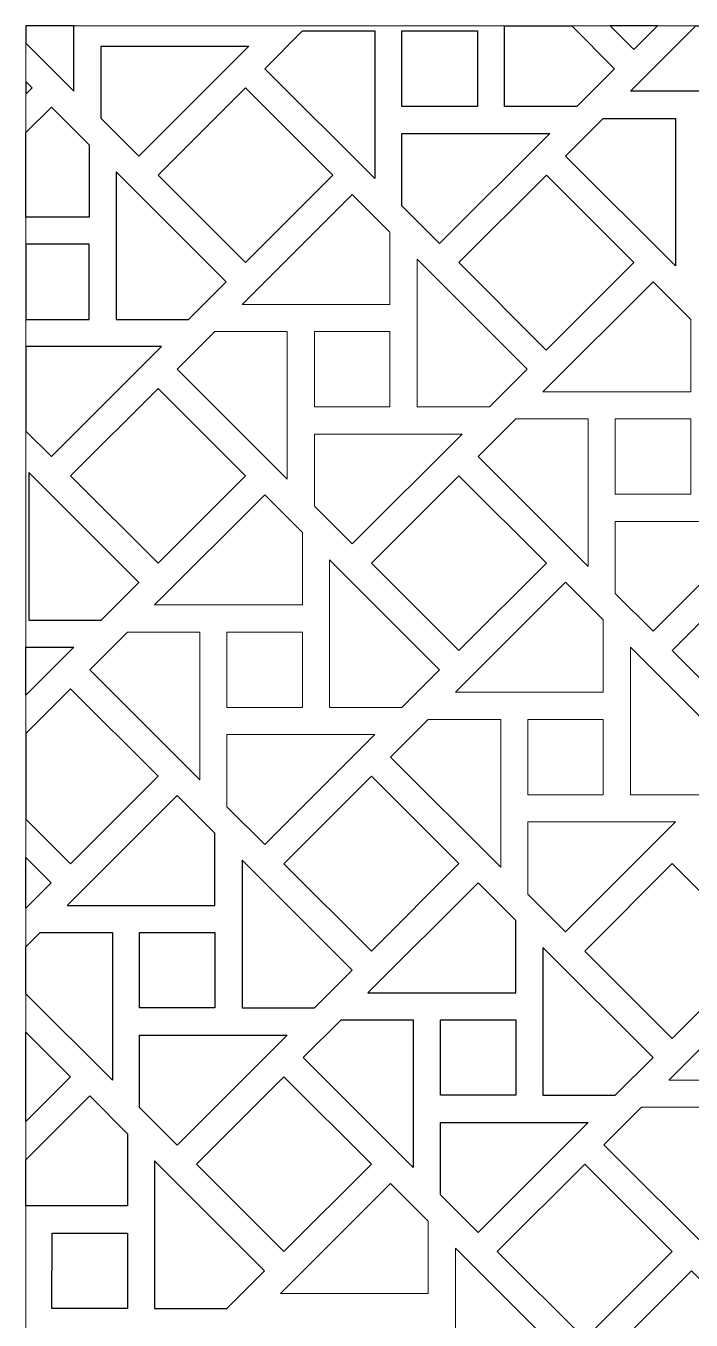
# Model space of a CAD drawing. Header units: centimetres. Extents: x -63 to 37, y -115 to 85.
# Drawn here: x -63.5 to -19.4, y -1 to 84.8 of the extents above; entities that cross this region are included whole.
import ezdxf

# ---------------------------------------------------------------- set-up
doc = ezdxf.new("R2010")
doc.units = ezdxf.units.CM
doc.header["$MEASUREMENT"] = 0
doc.layers.add('layer 1', color=7, linetype='Continuous')

msp = doc.modelspace()

# ---------------------------------------------------------------- linework, layer by layer
at = {"layer": 'layer 1', "color": 30, "lineweight": 9}
msp.add_lwpolyline([(-63.4688, -115.17471), (36.5312, -115.17471), (36.5312, 84.82529), (-63.4688, 84.82529), (-63.4688, -115.17471)], close=True, dxfattribs=at)
at = {"layer": 'layer 1', "color": 7}
for points, knots in [([(-60.28334, 84.82529), (-60.28334, 84.82529), (-60.28335, 80.48633), (-60.28335, 80.48633), (-60.28335, 80.48633), (-60.28335, 80.48633), (-63.4688, 83.67179), (-63.4688, 83.67179), (-63.4688, 83.67179), (-63.4688, 83.67179), (-63.4688, 84.82529), (-63.4688, 84.82529), (-63.4688, 84.82529), (-63.4688, 84.82529), (-60.28334, 84.82529), (-60.28334, 84.82529)], [0, 0, 0, 0, 0.2, 0.2, 0.2, 0.2, 0.4, 0.4, 0.4, 0.4, 0.6, 0.6, 0.6, 0.6, 1, 1, 1, 1]), ([(-40.34186, 74.68916), (-40.34186, 74.68916), (-40.34186, 84.48593), (-40.34186, 84.48593), (-40.34186, 84.48593), (-40.34186, 84.48593), (-45.13891, 84.48593), (-45.13891, 84.48593), (-45.13891, 84.48593), (-45.13891, 84.48593), (-47.63877, 81.98607), (-47.63877, 81.98607), (-47.63877, 81.98607), (-47.63877, 81.98607), (-40.34186, 74.68916), (-40.34186, 74.68916)], [0, 0, 0, 0, 0.2, 0.2, 0.2, 0.2, 0.4, 0.4, 0.4, 0.4, 0.6, 0.6, 0.6, 0.6, 1, 1, 1, 1]), ([(-38.54186, 79.48592), (-38.54186, 79.48592), (-33.54185, 79.48593), (-33.54185, 79.48593), (-33.54185, 79.48593), (-33.54185, 79.48593), (-33.54186, 84.48593), (-33.54186, 84.48593), (-33.54186, 84.48593), (-33.54186, 84.48593), (-38.54186, 84.48593), (-38.54186, 84.48593), (-38.54186, 84.48593), (-38.54186, 84.48593), (-38.54186, 79.48592), (-38.54186, 79.48592)], [0, 0, 0, 0, 0.2, 0.2, 0.2, 0.2, 0.4, 0.4, 0.4, 0.4, 0.6, 0.6, 0.6, 0.6, 1, 1, 1, 1]), ([(-31.74187, 84.82529), (-31.74187, 84.82529), (-31.74186, 79.48592), (-31.74186, 79.48592), (-31.74186, 79.48592), (-31.74186, 79.48592), (-26.94581, 79.48593), (-26.94581, 79.48593), (-26.94581, 79.48593), (-26.94581, 79.48593), (-24.44567, 81.98607), (-24.44567, 81.98607), (-24.44567, 81.98607), (-24.44567, 81.98607), (-27.28489, 84.82529), (-27.28489, 84.82529), (-27.28489, 84.82529), (-27.28489, 84.82529), (-31.74187, 84.82529), (-31.74187, 84.82529)], [0, 0, 0, 0, 0.16666667, 0.16666667, 0.16666667, 0.16666667, 0.33333333, 0.33333333, 0.33333333, 0.33333333, 0.5, 0.5, 0.5, 0.5, 0.66666667, 0.66666667, 0.66666667, 0.66666667, 1, 1, 1, 1]), ([(-24.73929, 84.82528), (-24.73929, 84.82528), (-21.6064, 84.82529), (-21.6064, 84.82529), (-21.6064, 84.82529), (-21.6064, 84.82529), (-23.17285, 83.25884), (-23.17285, 83.25884), (-23.17285, 83.25884), (-23.17285, 83.25884), (-24.73929, 84.82528), (-24.73929, 84.82528)], [0, 0, 0, 0, 0.25, 0.25, 0.25, 0.25, 0.5, 0.5, 0.5, 0.5, 1, 1, 1, 1]), ([(-19.06082, 84.82528), (-19.06082, 84.82528), (-23.39553, 80.49057), (-23.39553, 80.49057), (-23.39553, 80.49057), (-23.39553, 80.49057), (-13.59849, 80.4906), (-13.59849, 80.4906), (-13.59849, 80.4906), (-13.59849, 80.4906), (-13.5985, 84.82529), (-13.5985, 84.82529), (-13.5985, 84.82529), (-13.5985, 84.82529), (-19.06082, 84.82528), (-19.06082, 84.82528)], [0, 0, 0, 0, 0.2, 0.2, 0.2, 0.2, 0.4, 0.4, 0.4, 0.4, 0.6, 0.6, 0.6, 0.6, 1, 1, 1, 1]), ([(-48.68729, 83.48309), (-48.68729, 83.48309), (-58.48334, 83.4831), (-58.48334, 83.4831), (-58.48334, 83.4831), (-58.48334, 83.4831), (-58.48335, 78.68634), (-58.48335, 78.68634), (-58.48335, 78.68634), (-58.48335, 78.68634), (-55.98371, 76.18669), (-55.98371, 76.18669), (-55.98371, 76.18669), (-55.98371, 76.18669), (-48.68729, 83.48309), (-48.68729, 83.48309)], [0, 0, 0, 0, 0.2, 0.2, 0.2, 0.2, 0.4, 0.4, 0.4, 0.4, 0.6, 0.6, 0.6, 0.6, 1, 1, 1, 1]), ([(-63.4688, 80.29809), (-63.4688, 80.29809), (-63.46889, 81.12628), (-63.46889, 81.12628), (-63.46889, 81.12628), (-63.46889, 81.12628), (-63.0548, 80.71218), (-63.0548, 80.71218), (-63.0548, 80.71218), (-63.0548, 80.71218), (-63.4688, 80.29809), (-63.4688, 80.29809)], [0, 0, 0, 0, 0.25, 0.25, 0.25, 0.25, 0.5, 0.5, 0.5, 0.5, 1, 1, 1, 1]), ([(-48.91152, 80.71324), (-48.91152, 80.71324), (-43.1133, 74.91501), (-43.1133, 74.91501), (-43.1133, 74.91501), (-43.1133, 74.91501), (-48.91352, 69.11479), (-48.91352, 69.11479), (-48.91352, 69.11479), (-48.91352, 69.11479), (-54.71175, 74.91305), (-54.71175, 74.91305), (-54.71175, 74.91305), (-54.71175, 74.91305), (-48.91152, 80.71324), (-48.91152, 80.71324)], [0, 0, 0, 0, 0.2, 0.2, 0.2, 0.2, 0.4, 0.4, 0.4, 0.4, 0.6, 0.6, 0.6, 0.6, 1, 1, 1, 1]), ([(-63.4688, 72.14184), (-63.4688, 72.14184), (-59.28251, 72.14186), (-59.28251, 72.14186), (-59.28251, 72.14186), (-59.28251, 72.14186), (-59.2825, 76.93819), (-59.2825, 76.93819), (-59.2825, 76.93819), (-59.2825, 76.93819), (-61.78286, 79.43855), (-61.78286, 79.43855), (-61.78286, 79.43855), (-61.78286, 79.43855), (-63.4688, 77.75256), (-63.4688, 77.75256), (-63.4688, 77.75256), (-63.4688, 77.75256), (-63.4688, 72.14184), (-63.4688, 72.14184)], [0, 0, 0, 0, 0.16666667, 0.16666667, 0.16666667, 0.16666667, 0.33333333, 0.33333333, 0.33333333, 0.33333333, 0.5, 0.5, 0.5, 0.5, 0.66666667, 0.66666667, 0.66666667, 0.66666667, 1, 1, 1, 1]), ([(-20.39848, 68.89383), (-20.39848, 68.89383), (-20.39848, 78.6906), (-20.39848, 78.6906), (-20.39848, 78.6906), (-20.39848, 78.6906), (-25.19553, 78.6906), (-25.19553, 78.6906), (-25.19553, 78.6906), (-25.19553, 78.6906), (-27.69539, 76.19074), (-27.69539, 76.19074), (-27.69539, 76.19074), (-27.69539, 76.19074), (-20.39848, 68.89383), (-20.39848, 68.89383)], [0, 0, 0, 0, 0.2, 0.2, 0.2, 0.2, 0.4, 0.4, 0.4, 0.4, 0.6, 0.6, 0.6, 0.6, 1, 1, 1, 1]), ([(-28.7458, 77.68592), (-28.7458, 77.68592), (-38.54185, 77.68593), (-38.54185, 77.68593), (-38.54185, 77.68593), (-38.54185, 77.68593), (-38.54186, 72.88917), (-38.54186, 72.88917), (-38.54186, 72.88917), (-38.54186, 72.88917), (-36.04222, 70.38952), (-36.04222, 70.38952), (-36.04222, 70.38952), (-36.04222, 70.38952), (-28.7458, 77.68592), (-28.7458, 77.68592)], [0, 0, 0, 0, 0.2, 0.2, 0.2, 0.2, 0.4, 0.4, 0.4, 0.4, 0.6, 0.6, 0.6, 0.6, 1, 1, 1, 1]), ([(-57.4825, 65.34185), (-57.4825, 65.34185), (-57.4825, 75.13819), (-57.4825, 75.13819), (-57.4825, 75.13819), (-57.4825, 75.13819), (-50.18631, 67.842), (-50.18631, 67.842), (-50.18631, 67.842), (-50.18631, 67.842), (-52.68645, 65.34186), (-52.68645, 65.34186), (-52.68645, 65.34186), (-52.68645, 65.34186), (-57.4825, 65.34185), (-57.4825, 65.34185)], [0, 0, 0, 0, 0.2, 0.2, 0.2, 0.2, 0.4, 0.4, 0.4, 0.4, 0.6, 0.6, 0.6, 0.6, 1, 1, 1, 1]), ([(-28.96817, 74.91794), (-28.96817, 74.91794), (-23.17037, 69.12013), (-23.17037, 69.12013), (-23.17037, 69.12013), (-23.17037, 69.12013), (-28.9716, 63.3189), (-28.9716, 63.3189), (-28.9716, 63.3189), (-28.9716, 63.3189), (-34.76942, 69.11671), (-34.76942, 69.11671), (-34.76942, 69.11671), (-34.76942, 69.11671), (-28.96817, 74.91794), (-28.96817, 74.91794)], [0, 0, 0, 0, 0.2, 0.2, 0.2, 0.2, 0.4, 0.4, 0.4, 0.4, 0.6, 0.6, 0.6, 0.6, 1, 1, 1, 1]), ([(-63.4688, 65.34185), (-63.4688, 65.34185), (-63.4688, 70.34193), (-63.4688, 70.34193), (-63.4688, 70.34193), (-63.4688, 70.34193), (-59.2825, 70.34186), (-59.2825, 70.34186), (-59.2825, 70.34186), (-59.2825, 70.34186), (-59.28249, 65.34186), (-59.28249, 65.34186), (-59.28249, 65.34186), (-59.28249, 65.34186), (-63.4688, 65.34185), (-63.4688, 65.34185)], [0, 0, 0, 0, 0.2, 0.2, 0.2, 0.2, 0.4, 0.4, 0.4, 0.4, 0.6, 0.6, 0.6, 0.6, 1, 1, 1, 1]), ([(-63.4688, 57.9314), (-63.4688, 57.9314), (-63.4688, 63.5418), (-63.4688, 63.5418), (-63.4688, 63.5418), (-63.4688, 63.5418), (-54.48644, 63.54185), (-54.48644, 63.54185), (-54.48644, 63.54185), (-54.48644, 63.54185), (-61.78286, 56.24545), (-61.78286, 56.24545), (-61.78286, 56.24545), (-61.78286, 56.24545), (-63.4688, 57.9314), (-63.4688, 57.9314)], [0, 0, 0, 0, 0.2, 0.2, 0.2, 0.2, 0.4, 0.4, 0.4, 0.4, 0.6, 0.6, 0.6, 0.6, 1, 1, 1, 1]), ([(-48.91203, 54.97506), (-48.91203, 54.97506), (-54.70982, 60.77285), (-54.70982, 60.77285), (-54.70982, 60.77285), (-54.70982, 60.77285), (-60.50961, 54.97307), (-60.50961, 54.97307), (-60.50961, 54.97307), (-60.50961, 54.97307), (-54.71181, 49.17526), (-54.71181, 49.17526), (-54.71181, 49.17526), (-54.71181, 49.17526), (-48.91203, 54.97506), (-48.91203, 54.97506)], [0, 0, 0, 0, 0.2, 0.2, 0.2, 0.2, 0.4, 0.4, 0.4, 0.4, 0.6, 0.6, 0.6, 0.6, 1, 1, 1, 1]), ([(-63.2808, 45.40232), (-63.2808, 45.40232), (-63.2808, 55.19866), (-63.2808, 55.19866), (-63.2808, 55.19866), (-63.2808, 55.19866), (-55.98461, 47.90246), (-55.98461, 47.90246), (-55.98461, 47.90246), (-55.98461, 47.90246), (-58.48475, 45.40233), (-58.48475, 45.40233), (-58.48475, 45.40233), (-58.48475, 45.40233), (-63.2808, 45.40232), (-63.2808, 45.40232)], [0, 0, 0, 0, 0.2, 0.2, 0.2, 0.2, 0.4, 0.4, 0.4, 0.4, 0.6, 0.6, 0.6, 0.6, 1, 1, 1, 1]), ([(-34.77032, 43.37809), (-34.77032, 43.37809), (-28.96869, 49.17975), (-28.96869, 49.17975), (-28.96869, 49.17975), (-28.96869, 49.17975), (-34.76649, 54.97756), (-34.76649, 54.97756), (-34.76649, 54.97756), (-34.76649, 54.97756), (-40.56814, 49.17591), (-40.56814, 49.17591), (-40.56814, 49.17591), (-40.56814, 49.17591), (-34.77032, 43.37809), (-34.77032, 43.37809)], [0, 0, 0, 0, 0.2, 0.2, 0.2, 0.2, 0.4, 0.4, 0.4, 0.4, 0.6, 0.6, 0.6, 0.6, 1, 1, 1, 1]), ([(-14.82541, 49.18081), (-14.82541, 49.18081), (-9.02719, 43.38258), (-9.02719, 43.38258), (-9.02719, 43.38258), (-9.02719, 43.38258), (-14.82741, 37.58236), (-14.82741, 37.58236), (-14.82741, 37.58236), (-14.82741, 37.58236), (-20.62564, 43.38062), (-20.62564, 43.38062), (-20.62564, 43.38062), (-20.62564, 43.38062), (-14.82541, 49.18081), (-14.82541, 49.18081)], [0, 0, 0, 0, 0.2, 0.2, 0.2, 0.2, 0.4, 0.4, 0.4, 0.4, 0.6, 0.6, 0.6, 0.6, 1, 1, 1, 1]), ([(-63.46889, 40.41816), (-63.46889, 40.41816), (-60.28474, 43.60232), (-60.28474, 43.60232), (-60.28474, 43.60232), (-60.28474, 43.60232), (-63.4688, 43.60233), (-63.4688, 43.60233), (-63.4688, 43.60233), (-63.4688, 43.60233), (-63.46889, 40.41816), (-63.46889, 40.41816)], [0, 0, 0, 0, 0.25, 0.25, 0.25, 0.25, 0.5, 0.5, 0.5, 0.5, 1, 1, 1, 1]), ([(-63.46889, 32.19195), (-63.46889, 32.19195), (-63.46889, 37.87256), (-63.46889, 37.87256), (-63.46889, 37.87256), (-63.46889, 37.87256), (-60.50897, 40.83247), (-60.50897, 40.83247), (-60.50897, 40.83247), (-60.50897, 40.83247), (-54.71075, 35.03424), (-54.71075, 35.03424), (-54.71075, 35.03424), (-54.71075, 35.03424), (-60.51097, 29.23402), (-60.51097, 29.23402), (-60.51097, 29.23402), (-60.51097, 29.23402), (-63.46889, 32.19195), (-63.46889, 32.19195)], [0, 0, 0, 0, 0.16666667, 0.16666667, 0.16666667, 0.16666667, 0.33333333, 0.33333333, 0.33333333, 0.33333333, 0.5, 0.5, 0.5, 0.5, 0.66666667, 0.66666667, 0.66666667, 0.66666667, 1, 1, 1, 1]), ([(-40.5692, 23.43828), (-40.5692, 23.43828), (-34.7684, 29.23909), (-34.7684, 29.23909), (-34.7684, 29.23909), (-34.7684, 29.23909), (-40.56605, 35.03674), (-40.56605, 35.03674), (-40.56605, 35.03674), (-40.56605, 35.03674), (-46.36687, 29.23594), (-46.36687, 29.23594), (-46.36687, 29.23594), (-46.36687, 29.23594), (-40.5692, 23.43828), (-40.5692, 23.43828)], [0, 0, 0, 0, 0.2, 0.2, 0.2, 0.2, 0.4, 0.4, 0.4, 0.4, 0.6, 0.6, 0.6, 0.6, 1, 1, 1, 1]), ([(-60.73466, 26.46474), (-60.73466, 26.46474), (-53.43797, 33.76146), (-53.43797, 33.76146), (-53.43797, 33.76146), (-53.43797, 33.76146), (-50.93761, 31.2611), (-50.93761, 31.2611), (-50.93761, 31.2611), (-50.93761, 31.2611), (-50.93762, 26.46477), (-50.93762, 26.46477), (-50.93762, 26.46477), (-50.93762, 26.46477), (-60.73466, 26.46474), (-60.73466, 26.46474)], [0, 0, 0, 0, 0.2, 0.2, 0.2, 0.2, 0.4, 0.4, 0.4, 0.4, 0.6, 0.6, 0.6, 0.6, 1, 1, 1, 1]), ([(-63.46889, 26.27609), (-63.46889, 26.27609), (-61.78376, 27.96123), (-61.78376, 27.96123), (-61.78376, 27.96123), (-61.78376, 27.96123), (-63.4688, 29.64634), (-63.4688, 29.64634), (-63.4688, 29.64634), (-63.4688, 29.64634), (-63.46889, 26.27609), (-63.46889, 26.27609)], [0, 0, 0, 0, 0.25, 0.25, 0.25, 0.25, 0.5, 0.5, 0.5, 0.5, 1, 1, 1, 1]), ([(-49.13761, 19.66476), (-49.13761, 19.66476), (-49.13761, 29.4611), (-49.13761, 29.4611), (-49.13761, 29.4611), (-49.13761, 29.4611), (-41.84142, 22.16491), (-41.84142, 22.16491), (-41.84142, 22.16491), (-41.84142, 22.16491), (-44.34156, 19.66477), (-44.34156, 19.66477), (-44.34156, 19.66477), (-44.34156, 19.66477), (-49.13761, 19.66476), (-49.13761, 19.66476)], [0, 0, 0, 0, 0.2, 0.2, 0.2, 0.2, 0.4, 0.4, 0.4, 0.4, 0.6, 0.6, 0.6, 0.6, 1, 1, 1, 1]), ([(-26.42395, 23.44022), (-26.42395, 23.44022), (-20.62371, 29.24042), (-20.62371, 29.24042), (-20.62371, 29.24042), (-20.62371, 29.24042), (-14.82606, 23.44277), (-14.82606, 23.44277), (-14.82606, 23.44277), (-14.82606, 23.44277), (-20.62627, 17.64254), (-20.62627, 17.64254), (-20.62627, 17.64254), (-20.62627, 17.64254), (-26.42395, 23.44022), (-26.42395, 23.44022)], [0, 0, 0, 0, 0.2, 0.2, 0.2, 0.2, 0.4, 0.4, 0.4, 0.4, 0.6, 0.6, 0.6, 0.6, 1, 1, 1, 1]), ([(-40.79231, 20.66958), (-40.79231, 20.66958), (-33.49562, 27.9663), (-33.49562, 27.9663), (-33.49562, 27.9663), (-33.49562, 27.9663), (-30.99527, 25.46595), (-30.99527, 25.46595), (-30.99527, 25.46595), (-30.99527, 25.46595), (-30.99527, 20.66961), (-30.99527, 20.66961), (-30.99527, 20.66961), (-30.99527, 20.66961), (-40.79231, 20.66958), (-40.79231, 20.66958)], [0, 0, 0, 0, 0.2, 0.2, 0.2, 0.2, 0.4, 0.4, 0.4, 0.4, 0.6, 0.6, 0.6, 0.6, 1, 1, 1, 1]), ([(-63.4688, 20.59919), (-63.4688, 20.59919), (-57.73761, 14.868), (-57.73761, 14.868), (-57.73761, 14.868), (-57.73761, 14.868), (-57.73761, 24.66477), (-57.73761, 24.66477), (-57.73761, 24.66477), (-57.73761, 24.66477), (-62.53466, 24.66477), (-62.53466, 24.66477), (-62.53466, 24.66477), (-62.53466, 24.66477), (-63.4688, 23.73066), (-63.4688, 23.73066), (-63.4688, 23.73066), (-63.4688, 23.73066), (-63.4688, 20.59919), (-63.4688, 20.59919)], [0, 0, 0, 0, 0.16666667, 0.16666667, 0.16666667, 0.16666667, 0.33333333, 0.33333333, 0.33333333, 0.33333333, 0.5, 0.5, 0.5, 0.5, 0.66666667, 0.66666667, 0.66666667, 0.66666667, 1, 1, 1, 1]), ([(-55.93761, 19.66476), (-55.93761, 19.66476), (-50.9376, 19.66477), (-50.9376, 19.66477), (-50.9376, 19.66477), (-50.9376, 19.66477), (-50.93761, 24.66477), (-50.93761, 24.66477), (-50.93761, 24.66477), (-50.93761, 24.66477), (-55.93761, 24.66477), (-55.93761, 24.66477), (-55.93761, 24.66477), (-55.93761, 24.66477), (-55.93761, 19.66476), (-55.93761, 19.66476)], [0, 0, 0, 0, 0.2, 0.2, 0.2, 0.2, 0.4, 0.4, 0.4, 0.4, 0.6, 0.6, 0.6, 0.6, 1, 1, 1, 1]), ([(-29.19526, 13.8696), (-29.19526, 13.8696), (-29.19526, 23.66594), (-29.19526, 23.66594), (-29.19526, 23.66594), (-29.19526, 23.66594), (-21.89907, 16.36974), (-21.89907, 16.36974), (-21.89907, 16.36974), (-21.89907, 16.36974), (-24.39921, 13.86961), (-24.39921, 13.86961), (-24.39921, 13.86961), (-24.39921, 13.86961), (-29.19526, 13.8696), (-29.19526, 13.8696)], [0, 0, 0, 0, 0.2, 0.2, 0.2, 0.2, 0.4, 0.4, 0.4, 0.4, 0.6, 0.6, 0.6, 0.6, 1, 1, 1, 1]), ([(-63.46888, 12.13885), (-63.46888, 12.13885), (-60.51017, 15.09498), (-60.51017, 15.09498), (-60.51017, 15.09498), (-60.51017, 15.09498), (-63.46889, 18.0537), (-63.46889, 18.0537), (-63.46889, 18.0537), (-63.46889, 18.0537), (-63.46888, 12.13885), (-63.46888, 12.13885)], [0, 0, 0, 0, 0.25, 0.25, 0.25, 0.25, 0.5, 0.5, 0.5, 0.5, 1, 1, 1, 1]), ([(-37.79526, 9.07284), (-37.79526, 9.07284), (-37.79526, 18.86961), (-37.79526, 18.86961), (-37.79526, 18.86961), (-37.79526, 18.86961), (-42.58109, 18.86961), (-42.58109, 18.86961), (-42.58109, 18.86961), (-42.58109, 18.86961), (-45.09217, 16.36975), (-45.09217, 16.36975), (-45.09217, 16.36975), (-45.09217, 16.36975), (-37.79526, 9.07284), (-37.79526, 9.07284)], [0, 0, 0, 0, 0.2, 0.2, 0.2, 0.2, 0.4, 0.4, 0.4, 0.4, 0.6, 0.6, 0.6, 0.6, 1, 1, 1, 1]), ([(-35.99526, 13.8696), (-35.99526, 13.8696), (-30.99525, 13.86961), (-30.99525, 13.86961), (-30.99525, 13.86961), (-30.99525, 13.86961), (-30.99526, 18.86961), (-30.99526, 18.86961), (-30.99526, 18.86961), (-30.99526, 18.86961), (-35.99526, 18.86961), (-35.99526, 18.86961), (-35.99526, 18.86961), (-35.99526, 18.86961), (-35.99526, 13.8696), (-35.99526, 13.8696)], [0, 0, 0, 0, 0.2, 0.2, 0.2, 0.2, 0.4, 0.4, 0.4, 0.4, 0.6, 0.6, 0.6, 0.6, 1, 1, 1, 1]), ([(-46.14155, 17.86476), (-46.14155, 17.86476), (-55.9376, 17.86477), (-55.9376, 17.86477), (-55.9376, 17.86477), (-55.9376, 17.86477), (-55.93761, 13.06801), (-55.93761, 13.06801), (-55.93761, 13.06801), (-55.93761, 13.06801), (-53.43797, 10.56836), (-53.43797, 10.56836), (-53.43797, 10.56836), (-53.43797, 10.56836), (-46.14155, 17.86476), (-46.14155, 17.86476)], [0, 0, 0, 0, 0.2, 0.2, 0.2, 0.2, 0.4, 0.4, 0.4, 0.4, 0.6, 0.6, 0.6, 0.6, 1, 1, 1, 1]), ([(-46.3701, 3.49529), (-46.3701, 3.49529), (-40.56671, 9.29869), (-40.56671, 9.29869), (-40.56671, 9.29869), (-40.56671, 9.29869), (-46.36437, 15.09636), (-46.36437, 15.09636), (-46.36437, 15.09636), (-46.36437, 15.09636), (-52.16523, 9.29549), (-52.16523, 9.29549), (-52.16523, 9.29549), (-52.16523, 9.29549), (-46.3701, 3.49529), (-46.3701, 3.49529)], [0, 0, 0, 0, 0.2, 0.2, 0.2, 0.2, 0.4, 0.4, 0.4, 0.4, 0.6, 0.6, 0.6, 0.6, 1, 1, 1, 1]), ([(-63.4688, 6.52974), (-63.4688, 6.52974), (-56.73778, 6.52686), (-56.73778, 6.52686), (-56.73778, 6.52686), (-56.73778, 6.52686), (-56.73569, 11.32319), (-56.73569, 11.32319), (-56.73569, 11.32319), (-56.73569, 11.32319), (-59.23496, 13.82464), (-59.23496, 13.82464), (-59.23496, 13.82464), (-59.23496, 13.82464), (-63.4688, 9.59449), (-63.4688, 9.59449), (-63.4688, 9.59449), (-63.4688, 9.59449), (-63.4688, 6.52974), (-63.4688, 6.52974)], [0, 0, 0, 0, 0.16666667, 0.16666667, 0.16666667, 0.16666667, 0.33333333, 0.33333333, 0.33333333, 0.33333333, 0.5, 0.5, 0.5, 0.5, 0.66666667, 0.66666667, 0.66666667, 0.66666667, 1, 1, 1, 1]), ([(-26.1992, 12.0696), (-26.1992, 12.0696), (-35.99525, 12.06961), (-35.99525, 12.06961), (-35.99525, 12.06961), (-35.99525, 12.06961), (-35.99526, 7.27285), (-35.99526, 7.27285), (-35.99526, 7.27285), (-35.99526, 7.27285), (-33.49562, 4.7732), (-33.49562, 4.7732), (-33.49562, 4.7732), (-33.49562, 4.7732), (-26.1992, 12.0696), (-26.1992, 12.0696)], [0, 0, 0, 0, 0.2, 0.2, 0.2, 0.2, 0.4, 0.4, 0.4, 0.4, 0.6, 0.6, 0.6, 0.6, 1, 1, 1, 1]), ([(-54.94073, -0.27393), (-54.94073, -0.27393), (-54.93647, 9.52241), (-54.93647, 9.52241), (-54.93647, 9.52241), (-54.93647, 9.52241), (-47.64345, 2.22305), (-47.64345, 2.22305), (-47.64345, 2.22305), (-47.64345, 2.22305), (-50.14468, -0.27601), (-50.14468, -0.27601), (-50.14468, -0.27601), (-50.14468, -0.27601), (-54.94073, -0.27393), (-54.94073, -0.27393)], [0, 0, 0, 0, 0.2, 0.2, 0.2, 0.2, 0.4, 0.4, 0.4, 0.4, 0.6, 0.6, 0.6, 0.6, 1, 1, 1, 1]), ([(-26.42343, 9.29975), (-26.42343, 9.29975), (-20.62521, 3.50152), (-20.62521, 3.50152), (-20.62521, 3.50152), (-20.62521, 3.50152), (-26.42543, -2.2987), (-26.42543, -2.2987), (-26.42543, -2.2987), (-26.42543, -2.2987), (-32.22366, 3.49956), (-32.22366, 3.49956), (-32.22366, 3.49956), (-32.22366, 3.49956), (-26.42343, 9.29975), (-26.42343, 9.29975)], [0, 0, 0, 0, 0.2, 0.2, 0.2, 0.2, 0.4, 0.4, 0.4, 0.4, 0.6, 0.6, 0.6, 0.6, 1, 1, 1, 1]), ([(-61.74072, -0.27098), (-61.74072, -0.27098), (-56.74071, -0.27314), (-56.74071, -0.27314), (-56.74071, -0.27314), (-56.74071, -0.27314), (-56.73855, 4.72686), (-56.73855, 4.72686), (-56.73855, 4.72686), (-56.73855, 4.72686), (-61.73855, 4.72903), (-61.73855, 4.72903), (-61.73855, 4.72903), (-61.73855, 4.72903), (-61.74072, -0.27098), (-61.74072, -0.27098)], [0, 0, 0, 0, 0.2, 0.2, 0.2, 0.2, 0.4, 0.4, 0.4, 0.4, 0.6, 0.6, 0.6, 0.6, 1, 1, 1, 1])]:
    msp.add_open_spline(points, degree=3, knots=knots, dxfattribs=at)
at = {"layer": 'layer 1', "color": 250, "lineweight": 9}
for points, knots in [([(-60.28334, 84.82529), (-60.28334, 84.82529), (-60.28335, 80.48633), (-60.28335, 80.48633), (-60.28335, 80.48633), (-60.28335, 80.48633), (-63.4688, 83.67179), (-63.4688, 83.67179), (-63.4688, 83.67179), (-63.4688, 83.67179), (-63.4688, 84.82529), (-63.4688, 84.82529), (-63.4688, 84.82529), (-63.4688, 84.82529), (-60.28334, 84.82529), (-60.28334, 84.82529)], [0, 0, 0, 0, 0.2, 0.2, 0.2, 0.2, 0.4, 0.4, 0.4, 0.4, 0.6, 0.6, 0.6, 0.6, 1, 1, 1, 1]), ([(-40.34186, 74.68916), (-40.34186, 74.68916), (-40.34186, 84.48593), (-40.34186, 84.48593), (-40.34186, 84.48593), (-40.34186, 84.48593), (-45.13891, 84.48593), (-45.13891, 84.48593), (-45.13891, 84.48593), (-45.13891, 84.48593), (-47.63877, 81.98607), (-47.63877, 81.98607), (-47.63877, 81.98607), (-47.63877, 81.98607), (-40.34186, 74.68916), (-40.34186, 74.68916)], [0, 0, 0, 0, 0.2, 0.2, 0.2, 0.2, 0.4, 0.4, 0.4, 0.4, 0.6, 0.6, 0.6, 0.6, 1, 1, 1, 1]), ([(-38.54186, 79.48592), (-38.54186, 79.48592), (-33.54185, 79.48593), (-33.54185, 79.48593), (-33.54185, 79.48593), (-33.54185, 79.48593), (-33.54186, 84.48593), (-33.54186, 84.48593), (-33.54186, 84.48593), (-33.54186, 84.48593), (-38.54186, 84.48593), (-38.54186, 84.48593), (-38.54186, 84.48593), (-38.54186, 84.48593), (-38.54186, 79.48592), (-38.54186, 79.48592)], [0, 0, 0, 0, 0.2, 0.2, 0.2, 0.2, 0.4, 0.4, 0.4, 0.4, 0.6, 0.6, 0.6, 0.6, 1, 1, 1, 1]), ([(-31.74187, 84.82529), (-31.74187, 84.82529), (-31.74186, 79.48592), (-31.74186, 79.48592), (-31.74186, 79.48592), (-31.74186, 79.48592), (-26.94581, 79.48593), (-26.94581, 79.48593), (-26.94581, 79.48593), (-26.94581, 79.48593), (-24.44567, 81.98607), (-24.44567, 81.98607), (-24.44567, 81.98607), (-24.44567, 81.98607), (-27.28489, 84.82529), (-27.28489, 84.82529), (-27.28489, 84.82529), (-27.28489, 84.82529), (-31.74187, 84.82529), (-31.74187, 84.82529)], [0, 0, 0, 0, 0.16666667, 0.16666667, 0.16666667, 0.16666667, 0.33333333, 0.33333333, 0.33333333, 0.33333333, 0.5, 0.5, 0.5, 0.5, 0.66666667, 0.66666667, 0.66666667, 0.66666667, 1, 1, 1, 1]), ([(-24.73929, 84.82528), (-24.73929, 84.82528), (-21.6064, 84.82529), (-21.6064, 84.82529), (-21.6064, 84.82529), (-21.6064, 84.82529), (-23.17285, 83.25884), (-23.17285, 83.25884), (-23.17285, 83.25884), (-23.17285, 83.25884), (-24.73929, 84.82528), (-24.73929, 84.82528)], [0, 0, 0, 0, 0.25, 0.25, 0.25, 0.25, 0.5, 0.5, 0.5, 0.5, 1, 1, 1, 1]), ([(-19.06082, 84.82528), (-19.06082, 84.82528), (-23.39553, 80.49057), (-23.39553, 80.49057), (-23.39553, 80.49057), (-23.39553, 80.49057), (-13.59849, 80.4906), (-13.59849, 80.4906), (-13.59849, 80.4906), (-13.59849, 80.4906), (-13.5985, 84.82529), (-13.5985, 84.82529), (-13.5985, 84.82529), (-13.5985, 84.82529), (-19.06082, 84.82528), (-19.06082, 84.82528)], [0, 0, 0, 0, 0.2, 0.2, 0.2, 0.2, 0.4, 0.4, 0.4, 0.4, 0.6, 0.6, 0.6, 0.6, 1, 1, 1, 1]), ([(-48.68729, 83.48309), (-48.68729, 83.48309), (-58.48334, 83.4831), (-58.48334, 83.4831), (-58.48334, 83.4831), (-58.48334, 83.4831), (-58.48335, 78.68634), (-58.48335, 78.68634), (-58.48335, 78.68634), (-58.48335, 78.68634), (-55.98371, 76.18669), (-55.98371, 76.18669), (-55.98371, 76.18669), (-55.98371, 76.18669), (-48.68729, 83.48309), (-48.68729, 83.48309)], [0, 0, 0, 0, 0.2, 0.2, 0.2, 0.2, 0.4, 0.4, 0.4, 0.4, 0.6, 0.6, 0.6, 0.6, 1, 1, 1, 1]), ([(-63.4688, 80.29809), (-63.4688, 80.29809), (-63.46889, 81.12628), (-63.46889, 81.12628), (-63.46889, 81.12628), (-63.46889, 81.12628), (-63.0548, 80.71218), (-63.0548, 80.71218), (-63.0548, 80.71218), (-63.0548, 80.71218), (-63.4688, 80.29809), (-63.4688, 80.29809)], [0, 0, 0, 0, 0.25, 0.25, 0.25, 0.25, 0.5, 0.5, 0.5, 0.5, 1, 1, 1, 1]), ([(-48.91152, 80.71324), (-48.91152, 80.71324), (-43.1133, 74.91501), (-43.1133, 74.91501), (-43.1133, 74.91501), (-43.1133, 74.91501), (-48.91352, 69.11479), (-48.91352, 69.11479), (-48.91352, 69.11479), (-48.91352, 69.11479), (-54.71175, 74.91305), (-54.71175, 74.91305), (-54.71175, 74.91305), (-54.71175, 74.91305), (-48.91152, 80.71324), (-48.91152, 80.71324)], [0, 0, 0, 0, 0.2, 0.2, 0.2, 0.2, 0.4, 0.4, 0.4, 0.4, 0.6, 0.6, 0.6, 0.6, 1, 1, 1, 1]), ([(-63.4688, 72.14184), (-63.4688, 72.14184), (-59.28251, 72.14186), (-59.28251, 72.14186), (-59.28251, 72.14186), (-59.28251, 72.14186), (-59.2825, 76.93819), (-59.2825, 76.93819), (-59.2825, 76.93819), (-59.2825, 76.93819), (-61.78286, 79.43855), (-61.78286, 79.43855), (-61.78286, 79.43855), (-61.78286, 79.43855), (-63.4688, 77.75256), (-63.4688, 77.75256), (-63.4688, 77.75256), (-63.4688, 77.75256), (-63.4688, 72.14184), (-63.4688, 72.14184)], [0, 0, 0, 0, 0.16666667, 0.16666667, 0.16666667, 0.16666667, 0.33333333, 0.33333333, 0.33333333, 0.33333333, 0.5, 0.5, 0.5, 0.5, 0.66666667, 0.66666667, 0.66666667, 0.66666667, 1, 1, 1, 1]), ([(-20.39848, 68.89383), (-20.39848, 68.89383), (-20.39848, 78.6906), (-20.39848, 78.6906), (-20.39848, 78.6906), (-20.39848, 78.6906), (-25.19553, 78.6906), (-25.19553, 78.6906), (-25.19553, 78.6906), (-25.19553, 78.6906), (-27.69539, 76.19074), (-27.69539, 76.19074), (-27.69539, 76.19074), (-27.69539, 76.19074), (-20.39848, 68.89383), (-20.39848, 68.89383)], [0, 0, 0, 0, 0.2, 0.2, 0.2, 0.2, 0.4, 0.4, 0.4, 0.4, 0.6, 0.6, 0.6, 0.6, 1, 1, 1, 1]), ([(-28.7458, 77.68592), (-28.7458, 77.68592), (-38.54185, 77.68593), (-38.54185, 77.68593), (-38.54185, 77.68593), (-38.54185, 77.68593), (-38.54186, 72.88917), (-38.54186, 72.88917), (-38.54186, 72.88917), (-38.54186, 72.88917), (-36.04222, 70.38952), (-36.04222, 70.38952), (-36.04222, 70.38952), (-36.04222, 70.38952), (-28.7458, 77.68592), (-28.7458, 77.68592)], [0, 0, 0, 0, 0.2, 0.2, 0.2, 0.2, 0.4, 0.4, 0.4, 0.4, 0.6, 0.6, 0.6, 0.6, 1, 1, 1, 1]), ([(-57.4825, 65.34185), (-57.4825, 65.34185), (-57.4825, 75.13819), (-57.4825, 75.13819), (-57.4825, 75.13819), (-57.4825, 75.13819), (-50.18631, 67.842), (-50.18631, 67.842), (-50.18631, 67.842), (-50.18631, 67.842), (-52.68645, 65.34186), (-52.68645, 65.34186), (-52.68645, 65.34186), (-52.68645, 65.34186), (-57.4825, 65.34185), (-57.4825, 65.34185)], [0, 0, 0, 0, 0.2, 0.2, 0.2, 0.2, 0.4, 0.4, 0.4, 0.4, 0.6, 0.6, 0.6, 0.6, 1, 1, 1, 1]), ([(-28.96817, 74.91794), (-28.96817, 74.91794), (-23.17037, 69.12013), (-23.17037, 69.12013), (-23.17037, 69.12013), (-23.17037, 69.12013), (-28.9716, 63.3189), (-28.9716, 63.3189), (-28.9716, 63.3189), (-28.9716, 63.3189), (-34.76942, 69.11671), (-34.76942, 69.11671), (-34.76942, 69.11671), (-34.76942, 69.11671), (-28.96817, 74.91794), (-28.96817, 74.91794)], [0, 0, 0, 0, 0.2, 0.2, 0.2, 0.2, 0.4, 0.4, 0.4, 0.4, 0.6, 0.6, 0.6, 0.6, 1, 1, 1, 1]), ([(-63.4688, 65.34185), (-63.4688, 65.34185), (-63.4688, 70.34193), (-63.4688, 70.34193), (-63.4688, 70.34193), (-63.4688, 70.34193), (-59.2825, 70.34186), (-59.2825, 70.34186), (-59.2825, 70.34186), (-59.2825, 70.34186), (-59.28249, 65.34186), (-59.28249, 65.34186), (-59.28249, 65.34186), (-59.28249, 65.34186), (-63.4688, 65.34185), (-63.4688, 65.34185)], [0, 0, 0, 0, 0.2, 0.2, 0.2, 0.2, 0.4, 0.4, 0.4, 0.4, 0.6, 0.6, 0.6, 0.6, 1, 1, 1, 1]), ([(-63.4688, 57.9314), (-63.4688, 57.9314), (-63.4688, 63.5418), (-63.4688, 63.5418), (-63.4688, 63.5418), (-63.4688, 63.5418), (-54.48644, 63.54185), (-54.48644, 63.54185), (-54.48644, 63.54185), (-54.48644, 63.54185), (-61.78286, 56.24545), (-61.78286, 56.24545), (-61.78286, 56.24545), (-61.78286, 56.24545), (-63.4688, 57.9314), (-63.4688, 57.9314)], [0, 0, 0, 0, 0.2, 0.2, 0.2, 0.2, 0.4, 0.4, 0.4, 0.4, 0.6, 0.6, 0.6, 0.6, 1, 1, 1, 1]), ([(-48.91203, 54.97506), (-48.91203, 54.97506), (-54.70982, 60.77285), (-54.70982, 60.77285), (-54.70982, 60.77285), (-54.70982, 60.77285), (-60.50961, 54.97307), (-60.50961, 54.97307), (-60.50961, 54.97307), (-60.50961, 54.97307), (-54.71181, 49.17526), (-54.71181, 49.17526), (-54.71181, 49.17526), (-54.71181, 49.17526), (-48.91203, 54.97506), (-48.91203, 54.97506)], [0, 0, 0, 0, 0.2, 0.2, 0.2, 0.2, 0.4, 0.4, 0.4, 0.4, 0.6, 0.6, 0.6, 0.6, 1, 1, 1, 1]), ([(-63.2808, 45.40232), (-63.2808, 45.40232), (-63.2808, 55.19866), (-63.2808, 55.19866), (-63.2808, 55.19866), (-63.2808, 55.19866), (-55.98461, 47.90246), (-55.98461, 47.90246), (-55.98461, 47.90246), (-55.98461, 47.90246), (-58.48475, 45.40233), (-58.48475, 45.40233), (-58.48475, 45.40233), (-58.48475, 45.40233), (-63.2808, 45.40232), (-63.2808, 45.40232)], [0, 0, 0, 0, 0.2, 0.2, 0.2, 0.2, 0.4, 0.4, 0.4, 0.4, 0.6, 0.6, 0.6, 0.6, 1, 1, 1, 1]), ([(-34.77032, 43.37809), (-34.77032, 43.37809), (-28.96869, 49.17975), (-28.96869, 49.17975), (-28.96869, 49.17975), (-28.96869, 49.17975), (-34.76649, 54.97756), (-34.76649, 54.97756), (-34.76649, 54.97756), (-34.76649, 54.97756), (-40.56814, 49.17591), (-40.56814, 49.17591), (-40.56814, 49.17591), (-40.56814, 49.17591), (-34.77032, 43.37809), (-34.77032, 43.37809)], [0, 0, 0, 0, 0.2, 0.2, 0.2, 0.2, 0.4, 0.4, 0.4, 0.4, 0.6, 0.6, 0.6, 0.6, 1, 1, 1, 1]), ([(-14.82541, 49.18081), (-14.82541, 49.18081), (-9.02719, 43.38258), (-9.02719, 43.38258), (-9.02719, 43.38258), (-9.02719, 43.38258), (-14.82741, 37.58236), (-14.82741, 37.58236), (-14.82741, 37.58236), (-14.82741, 37.58236), (-20.62564, 43.38062), (-20.62564, 43.38062), (-20.62564, 43.38062), (-20.62564, 43.38062), (-14.82541, 49.18081), (-14.82541, 49.18081)], [0, 0, 0, 0, 0.2, 0.2, 0.2, 0.2, 0.4, 0.4, 0.4, 0.4, 0.6, 0.6, 0.6, 0.6, 1, 1, 1, 1]), ([(-63.46889, 40.41816), (-63.46889, 40.41816), (-60.28474, 43.60232), (-60.28474, 43.60232), (-60.28474, 43.60232), (-60.28474, 43.60232), (-63.4688, 43.60233), (-63.4688, 43.60233), (-63.4688, 43.60233), (-63.4688, 43.60233), (-63.46889, 40.41816), (-63.46889, 40.41816)], [0, 0, 0, 0, 0.25, 0.25, 0.25, 0.25, 0.5, 0.5, 0.5, 0.5, 1, 1, 1, 1]), ([(-63.46889, 32.19195), (-63.46889, 32.19195), (-63.46889, 37.87256), (-63.46889, 37.87256), (-63.46889, 37.87256), (-63.46889, 37.87256), (-60.50897, 40.83247), (-60.50897, 40.83247), (-60.50897, 40.83247), (-60.50897, 40.83247), (-54.71075, 35.03424), (-54.71075, 35.03424), (-54.71075, 35.03424), (-54.71075, 35.03424), (-60.51097, 29.23402), (-60.51097, 29.23402), (-60.51097, 29.23402), (-60.51097, 29.23402), (-63.46889, 32.19195), (-63.46889, 32.19195)], [0, 0, 0, 0, 0.16666667, 0.16666667, 0.16666667, 0.16666667, 0.33333333, 0.33333333, 0.33333333, 0.33333333, 0.5, 0.5, 0.5, 0.5, 0.66666667, 0.66666667, 0.66666667, 0.66666667, 1, 1, 1, 1]), ([(-40.5692, 23.43828), (-40.5692, 23.43828), (-34.7684, 29.23909), (-34.7684, 29.23909), (-34.7684, 29.23909), (-34.7684, 29.23909), (-40.56605, 35.03674), (-40.56605, 35.03674), (-40.56605, 35.03674), (-40.56605, 35.03674), (-46.36687, 29.23594), (-46.36687, 29.23594), (-46.36687, 29.23594), (-46.36687, 29.23594), (-40.5692, 23.43828), (-40.5692, 23.43828)], [0, 0, 0, 0, 0.2, 0.2, 0.2, 0.2, 0.4, 0.4, 0.4, 0.4, 0.6, 0.6, 0.6, 0.6, 1, 1, 1, 1]), ([(-60.73466, 26.46474), (-60.73466, 26.46474), (-53.43797, 33.76146), (-53.43797, 33.76146), (-53.43797, 33.76146), (-53.43797, 33.76146), (-50.93761, 31.2611), (-50.93761, 31.2611), (-50.93761, 31.2611), (-50.93761, 31.2611), (-50.93762, 26.46477), (-50.93762, 26.46477), (-50.93762, 26.46477), (-50.93762, 26.46477), (-60.73466, 26.46474), (-60.73466, 26.46474)], [0, 0, 0, 0, 0.2, 0.2, 0.2, 0.2, 0.4, 0.4, 0.4, 0.4, 0.6, 0.6, 0.6, 0.6, 1, 1, 1, 1]), ([(-63.46889, 26.27609), (-63.46889, 26.27609), (-61.78376, 27.96123), (-61.78376, 27.96123), (-61.78376, 27.96123), (-61.78376, 27.96123), (-63.4688, 29.64634), (-63.4688, 29.64634), (-63.4688, 29.64634), (-63.4688, 29.64634), (-63.46889, 26.27609), (-63.46889, 26.27609)], [0, 0, 0, 0, 0.25, 0.25, 0.25, 0.25, 0.5, 0.5, 0.5, 0.5, 1, 1, 1, 1]), ([(-49.13761, 19.66476), (-49.13761, 19.66476), (-49.13761, 29.4611), (-49.13761, 29.4611), (-49.13761, 29.4611), (-49.13761, 29.4611), (-41.84142, 22.16491), (-41.84142, 22.16491), (-41.84142, 22.16491), (-41.84142, 22.16491), (-44.34156, 19.66477), (-44.34156, 19.66477), (-44.34156, 19.66477), (-44.34156, 19.66477), (-49.13761, 19.66476), (-49.13761, 19.66476)], [0, 0, 0, 0, 0.2, 0.2, 0.2, 0.2, 0.4, 0.4, 0.4, 0.4, 0.6, 0.6, 0.6, 0.6, 1, 1, 1, 1]), ([(-26.42395, 23.44022), (-26.42395, 23.44022), (-20.62371, 29.24042), (-20.62371, 29.24042), (-20.62371, 29.24042), (-20.62371, 29.24042), (-14.82606, 23.44277), (-14.82606, 23.44277), (-14.82606, 23.44277), (-14.82606, 23.44277), (-20.62627, 17.64254), (-20.62627, 17.64254), (-20.62627, 17.64254), (-20.62627, 17.64254), (-26.42395, 23.44022), (-26.42395, 23.44022)], [0, 0, 0, 0, 0.2, 0.2, 0.2, 0.2, 0.4, 0.4, 0.4, 0.4, 0.6, 0.6, 0.6, 0.6, 1, 1, 1, 1]), ([(-40.79231, 20.66958), (-40.79231, 20.66958), (-33.49562, 27.9663), (-33.49562, 27.9663), (-33.49562, 27.9663), (-33.49562, 27.9663), (-30.99527, 25.46595), (-30.99527, 25.46595), (-30.99527, 25.46595), (-30.99527, 25.46595), (-30.99527, 20.66961), (-30.99527, 20.66961), (-30.99527, 20.66961), (-30.99527, 20.66961), (-40.79231, 20.66958), (-40.79231, 20.66958)], [0, 0, 0, 0, 0.2, 0.2, 0.2, 0.2, 0.4, 0.4, 0.4, 0.4, 0.6, 0.6, 0.6, 0.6, 1, 1, 1, 1]), ([(-63.4688, 20.59919), (-63.4688, 20.59919), (-57.73761, 14.868), (-57.73761, 14.868), (-57.73761, 14.868), (-57.73761, 14.868), (-57.73761, 24.66477), (-57.73761, 24.66477), (-57.73761, 24.66477), (-57.73761, 24.66477), (-62.53466, 24.66477), (-62.53466, 24.66477), (-62.53466, 24.66477), (-62.53466, 24.66477), (-63.4688, 23.73066), (-63.4688, 23.73066), (-63.4688, 23.73066), (-63.4688, 23.73066), (-63.4688, 20.59919), (-63.4688, 20.59919)], [0, 0, 0, 0, 0.16666667, 0.16666667, 0.16666667, 0.16666667, 0.33333333, 0.33333333, 0.33333333, 0.33333333, 0.5, 0.5, 0.5, 0.5, 0.66666667, 0.66666667, 0.66666667, 0.66666667, 1, 1, 1, 1]), ([(-55.93761, 19.66476), (-55.93761, 19.66476), (-50.9376, 19.66477), (-50.9376, 19.66477), (-50.9376, 19.66477), (-50.9376, 19.66477), (-50.93761, 24.66477), (-50.93761, 24.66477), (-50.93761, 24.66477), (-50.93761, 24.66477), (-55.93761, 24.66477), (-55.93761, 24.66477), (-55.93761, 24.66477), (-55.93761, 24.66477), (-55.93761, 19.66476), (-55.93761, 19.66476)], [0, 0, 0, 0, 0.2, 0.2, 0.2, 0.2, 0.4, 0.4, 0.4, 0.4, 0.6, 0.6, 0.6, 0.6, 1, 1, 1, 1]), ([(-29.19526, 13.8696), (-29.19526, 13.8696), (-29.19526, 23.66594), (-29.19526, 23.66594), (-29.19526, 23.66594), (-29.19526, 23.66594), (-21.89907, 16.36974), (-21.89907, 16.36974), (-21.89907, 16.36974), (-21.89907, 16.36974), (-24.39921, 13.86961), (-24.39921, 13.86961), (-24.39921, 13.86961), (-24.39921, 13.86961), (-29.19526, 13.8696), (-29.19526, 13.8696)], [0, 0, 0, 0, 0.2, 0.2, 0.2, 0.2, 0.4, 0.4, 0.4, 0.4, 0.6, 0.6, 0.6, 0.6, 1, 1, 1, 1]), ([(-63.46888, 12.13885), (-63.46888, 12.13885), (-60.51017, 15.09498), (-60.51017, 15.09498), (-60.51017, 15.09498), (-60.51017, 15.09498), (-63.46889, 18.0537), (-63.46889, 18.0537), (-63.46889, 18.0537), (-63.46889, 18.0537), (-63.46888, 12.13885), (-63.46888, 12.13885)], [0, 0, 0, 0, 0.25, 0.25, 0.25, 0.25, 0.5, 0.5, 0.5, 0.5, 1, 1, 1, 1]), ([(-37.79526, 9.07284), (-37.79526, 9.07284), (-37.79526, 18.86961), (-37.79526, 18.86961), (-37.79526, 18.86961), (-37.79526, 18.86961), (-42.58109, 18.86961), (-42.58109, 18.86961), (-42.58109, 18.86961), (-42.58109, 18.86961), (-45.09217, 16.36975), (-45.09217, 16.36975), (-45.09217, 16.36975), (-45.09217, 16.36975), (-37.79526, 9.07284), (-37.79526, 9.07284)], [0, 0, 0, 0, 0.2, 0.2, 0.2, 0.2, 0.4, 0.4, 0.4, 0.4, 0.6, 0.6, 0.6, 0.6, 1, 1, 1, 1]), ([(-35.99526, 13.8696), (-35.99526, 13.8696), (-30.99525, 13.86961), (-30.99525, 13.86961), (-30.99525, 13.86961), (-30.99525, 13.86961), (-30.99526, 18.86961), (-30.99526, 18.86961), (-30.99526, 18.86961), (-30.99526, 18.86961), (-35.99526, 18.86961), (-35.99526, 18.86961), (-35.99526, 18.86961), (-35.99526, 18.86961), (-35.99526, 13.8696), (-35.99526, 13.8696)], [0, 0, 0, 0, 0.2, 0.2, 0.2, 0.2, 0.4, 0.4, 0.4, 0.4, 0.6, 0.6, 0.6, 0.6, 1, 1, 1, 1]), ([(-46.14155, 17.86476), (-46.14155, 17.86476), (-55.9376, 17.86477), (-55.9376, 17.86477), (-55.9376, 17.86477), (-55.9376, 17.86477), (-55.93761, 13.06801), (-55.93761, 13.06801), (-55.93761, 13.06801), (-55.93761, 13.06801), (-53.43797, 10.56836), (-53.43797, 10.56836), (-53.43797, 10.56836), (-53.43797, 10.56836), (-46.14155, 17.86476), (-46.14155, 17.86476)], [0, 0, 0, 0, 0.2, 0.2, 0.2, 0.2, 0.4, 0.4, 0.4, 0.4, 0.6, 0.6, 0.6, 0.6, 1, 1, 1, 1]), ([(-46.3701, 3.49529), (-46.3701, 3.49529), (-40.56671, 9.29869), (-40.56671, 9.29869), (-40.56671, 9.29869), (-40.56671, 9.29869), (-46.36437, 15.09636), (-46.36437, 15.09636), (-46.36437, 15.09636), (-46.36437, 15.09636), (-52.16523, 9.29549), (-52.16523, 9.29549), (-52.16523, 9.29549), (-52.16523, 9.29549), (-46.3701, 3.49529), (-46.3701, 3.49529)], [0, 0, 0, 0, 0.2, 0.2, 0.2, 0.2, 0.4, 0.4, 0.4, 0.4, 0.6, 0.6, 0.6, 0.6, 1, 1, 1, 1]), ([(-63.4688, 6.52974), (-63.4688, 6.52974), (-56.73778, 6.52686), (-56.73778, 6.52686), (-56.73778, 6.52686), (-56.73778, 6.52686), (-56.73569, 11.32319), (-56.73569, 11.32319), (-56.73569, 11.32319), (-56.73569, 11.32319), (-59.23496, 13.82464), (-59.23496, 13.82464), (-59.23496, 13.82464), (-59.23496, 13.82464), (-63.4688, 9.59449), (-63.4688, 9.59449), (-63.4688, 9.59449), (-63.4688, 9.59449), (-63.4688, 6.52974), (-63.4688, 6.52974)], [0, 0, 0, 0, 0.16666667, 0.16666667, 0.16666667, 0.16666667, 0.33333333, 0.33333333, 0.33333333, 0.33333333, 0.5, 0.5, 0.5, 0.5, 0.66666667, 0.66666667, 0.66666667, 0.66666667, 1, 1, 1, 1]), ([(-26.1992, 12.0696), (-26.1992, 12.0696), (-35.99525, 12.06961), (-35.99525, 12.06961), (-35.99525, 12.06961), (-35.99525, 12.06961), (-35.99526, 7.27285), (-35.99526, 7.27285), (-35.99526, 7.27285), (-35.99526, 7.27285), (-33.49562, 4.7732), (-33.49562, 4.7732), (-33.49562, 4.7732), (-33.49562, 4.7732), (-26.1992, 12.0696), (-26.1992, 12.0696)], [0, 0, 0, 0, 0.2, 0.2, 0.2, 0.2, 0.4, 0.4, 0.4, 0.4, 0.6, 0.6, 0.6, 0.6, 1, 1, 1, 1]), ([(-54.94073, -0.27393), (-54.94073, -0.27393), (-54.93647, 9.52241), (-54.93647, 9.52241), (-54.93647, 9.52241), (-54.93647, 9.52241), (-47.64345, 2.22305), (-47.64345, 2.22305), (-47.64345, 2.22305), (-47.64345, 2.22305), (-50.14468, -0.27601), (-50.14468, -0.27601), (-50.14468, -0.27601), (-50.14468, -0.27601), (-54.94073, -0.27393), (-54.94073, -0.27393)], [0, 0, 0, 0, 0.2, 0.2, 0.2, 0.2, 0.4, 0.4, 0.4, 0.4, 0.6, 0.6, 0.6, 0.6, 1, 1, 1, 1]), ([(-26.42343, 9.29975), (-26.42343, 9.29975), (-20.62521, 3.50152), (-20.62521, 3.50152), (-20.62521, 3.50152), (-20.62521, 3.50152), (-26.42543, -2.2987), (-26.42543, -2.2987), (-26.42543, -2.2987), (-26.42543, -2.2987), (-32.22366, 3.49956), (-32.22366, 3.49956), (-32.22366, 3.49956), (-32.22366, 3.49956), (-26.42343, 9.29975), (-26.42343, 9.29975)], [0, 0, 0, 0, 0.2, 0.2, 0.2, 0.2, 0.4, 0.4, 0.4, 0.4, 0.6, 0.6, 0.6, 0.6, 1, 1, 1, 1]), ([(-61.74072, -0.27098), (-61.74072, -0.27098), (-56.74071, -0.27314), (-56.74071, -0.27314), (-56.74071, -0.27314), (-56.74071, -0.27314), (-56.73855, 4.72686), (-56.73855, 4.72686), (-56.73855, 4.72686), (-56.73855, 4.72686), (-61.73855, 4.72903), (-61.73855, 4.72903), (-61.73855, 4.72903), (-61.73855, 4.72903), (-61.74072, -0.27098), (-61.74072, -0.27098)], [0, 0, 0, 0, 0.2, 0.2, 0.2, 0.2, 0.4, 0.4, 0.4, 0.4, 0.6, 0.6, 0.6, 0.6, 1, 1, 1, 1])]:
    msp.add_open_spline(points, degree=3, knots=knots, dxfattribs=at)
at = {"layer": 'layer 1', "color": 7, "lineweight": 9}
for points in [[(-49.13721, 66.34551), (-49.13721, 66.34551), (-41.84052, 73.64223), (-41.84052, 73.64223), (-41.84052, 73.64223), (-41.84052, 73.64223), (-39.34016, 71.14187), (-39.34016, 71.14187), (-39.34016, 71.14187), (-39.34016, 71.14187), (-39.34017, 66.34554), (-39.34017, 66.34554), (-39.34017, 66.34554), (-39.34017, 66.34554), (-49.13721, 66.34551), (-49.13721, 66.34551)], [(-37.54016, 59.54553), (-37.54016, 59.54553), (-37.54016, 69.34187), (-37.54016, 69.34187), (-37.54016, 69.34187), (-37.54016, 69.34187), (-30.24397, 62.04568), (-30.24397, 62.04568), (-30.24397, 62.04568), (-30.24397, 62.04568), (-32.74411, 59.54554), (-32.74411, 59.54554), (-32.74411, 59.54554), (-32.74411, 59.54554), (-37.54016, 59.54553), (-37.54016, 59.54553)], [(-29.19429, 60.55064), (-29.19429, 60.55064), (-21.8976, 67.84736), (-21.8976, 67.84736), (-21.8976, 67.84736), (-21.8976, 67.84736), (-19.39724, 65.347), (-19.39724, 65.347), (-19.39724, 65.347), (-19.39724, 65.347), (-19.39725, 60.55067), (-19.39725, 60.55067), (-19.39725, 60.55067), (-19.39725, 60.55067), (-29.19429, 60.55064), (-29.19429, 60.55064)], [(-46.14016, 54.74877), (-46.14016, 54.74877), (-46.14016, 64.54554), (-46.14016, 64.54554), (-46.14016, 64.54554), (-46.14016, 64.54554), (-50.93721, 64.54554), (-50.93721, 64.54554), (-50.93721, 64.54554), (-50.93721, 64.54554), (-53.43707, 62.04568), (-53.43707, 62.04568), (-53.43707, 62.04568), (-53.43707, 62.04568), (-46.14016, 54.74877), (-46.14016, 54.74877)], [(-44.34016, 59.54553), (-44.34016, 59.54553), (-39.34015, 59.54554), (-39.34015, 59.54554), (-39.34015, 59.54554), (-39.34015, 59.54554), (-39.34016, 64.54554), (-39.34016, 64.54554), (-39.34016, 64.54554), (-39.34016, 64.54554), (-44.34016, 64.54554), (-44.34016, 64.54554), (-44.34016, 64.54554), (-44.34016, 64.54554), (-44.34016, 59.54553), (-44.34016, 59.54553)], [(-26.19724, 48.9539), (-26.19724, 48.9539), (-26.19724, 58.75067), (-26.19724, 58.75067), (-26.19724, 58.75067), (-26.19724, 58.75067), (-30.99429, 58.75067), (-30.99429, 58.75067), (-30.99429, 58.75067), (-30.99429, 58.75067), (-33.49415, 56.25081), (-33.49415, 56.25081), (-33.49415, 56.25081), (-33.49415, 56.25081), (-26.19724, 48.9539), (-26.19724, 48.9539)], [(-24.39724, 53.75066), (-24.39724, 53.75066), (-19.39723, 53.75067), (-19.39723, 53.75067), (-19.39723, 53.75067), (-19.39723, 53.75067), (-19.39724, 58.75067), (-19.39724, 58.75067), (-19.39724, 58.75067), (-19.39724, 58.75067), (-24.39724, 58.75067), (-24.39724, 58.75067), (-24.39724, 58.75067), (-24.39724, 58.75067), (-24.39724, 53.75066), (-24.39724, 53.75066)], [(-34.5441, 57.74553), (-34.5441, 57.74553), (-44.34015, 57.74554), (-44.34015, 57.74554), (-44.34015, 57.74554), (-44.34015, 57.74554), (-44.34016, 52.94878), (-44.34016, 52.94878), (-44.34016, 52.94878), (-44.34016, 52.94878), (-41.84052, 50.44913), (-41.84052, 50.44913), (-41.84052, 50.44913), (-41.84052, 50.44913), (-34.5441, 57.74553), (-34.5441, 57.74553)], [(-54.93636, 46.40513), (-54.93636, 46.40513), (-47.63967, 53.70185), (-47.63967, 53.70185), (-47.63967, 53.70185), (-47.63967, 53.70185), (-45.13931, 51.20149), (-45.13931, 51.20149), (-45.13931, 51.20149), (-45.13931, 51.20149), (-45.13932, 46.40516), (-45.13932, 46.40516), (-45.13932, 46.40516), (-45.13932, 46.40516), (-54.93636, 46.40513), (-54.93636, 46.40513)], [(-14.60118, 51.95066), (-14.60118, 51.95066), (-24.39723, 51.95067), (-24.39723, 51.95067), (-24.39723, 51.95067), (-24.39723, 51.95067), (-24.39724, 47.15391), (-24.39724, 47.15391), (-24.39724, 47.15391), (-24.39724, 47.15391), (-21.8976, 44.65426), (-21.8976, 44.65426), (-21.8976, 44.65426), (-21.8976, 44.65426), (-14.60118, 51.95066), (-14.60118, 51.95066)], [(-43.33931, 39.60515), (-43.33931, 39.60515), (-43.33931, 49.40149), (-43.33931, 49.40149), (-43.33931, 49.40149), (-43.33931, 49.40149), (-36.04312, 42.1053), (-36.04312, 42.1053), (-36.04312, 42.1053), (-36.04312, 42.1053), (-38.54326, 39.60516), (-38.54326, 39.60516), (-38.54326, 39.60516), (-38.54326, 39.60516), (-43.33931, 39.60515), (-43.33931, 39.60515)], [(-34.99344, 40.6094), (-34.99344, 40.6094), (-27.69675, 47.90612), (-27.69675, 47.90612), (-27.69675, 47.90612), (-27.69675, 47.90612), (-25.19639, 45.40576), (-25.19639, 45.40576), (-25.19639, 45.40576), (-25.19639, 45.40576), (-25.1964, 40.60943), (-25.1964, 40.60943), (-25.1964, 40.60943), (-25.1964, 40.60943), (-34.99344, 40.6094), (-34.99344, 40.6094)], [(-51.93931, 34.80839), (-51.93931, 34.80839), (-51.93931, 44.60516), (-51.93931, 44.60516), (-51.93931, 44.60516), (-51.93931, 44.60516), (-56.73636, 44.60516), (-56.73636, 44.60516), (-56.73636, 44.60516), (-56.73636, 44.60516), (-59.23622, 42.1053), (-59.23622, 42.1053), (-59.23622, 42.1053), (-59.23622, 42.1053), (-51.93931, 34.80839), (-51.93931, 34.80839)], [(-50.13931, 39.60515), (-50.13931, 39.60515), (-45.1393, 39.60516), (-45.1393, 39.60516), (-45.1393, 39.60516), (-45.1393, 39.60516), (-45.13931, 44.60516), (-45.13931, 44.60516), (-45.13931, 44.60516), (-45.13931, 44.60516), (-50.13931, 44.60516), (-50.13931, 44.60516), (-50.13931, 44.60516), (-50.13931, 44.60516), (-50.13931, 39.60515), (-50.13931, 39.60515)], [(-23.39639, 33.80942), (-23.39639, 33.80942), (-23.39639, 43.60576), (-23.39639, 43.60576), (-23.39639, 43.60576), (-23.39639, 43.60576), (-16.1002, 36.30957), (-16.1002, 36.30957), (-16.1002, 36.30957), (-16.1002, 36.30957), (-18.60034, 33.80943), (-18.60034, 33.80943), (-18.60034, 33.80943), (-18.60034, 33.80943), (-23.39639, 33.80942), (-23.39639, 33.80942)], [(-31.99639, 29.01266), (-31.99639, 29.01266), (-31.99639, 38.80943), (-31.99639, 38.80943), (-31.99639, 38.80943), (-31.99639, 38.80943), (-36.79344, 38.80943), (-36.79344, 38.80943), (-36.79344, 38.80943), (-36.79344, 38.80943), (-39.2933, 36.30957), (-39.2933, 36.30957), (-39.2933, 36.30957), (-39.2933, 36.30957), (-31.99639, 29.01266), (-31.99639, 29.01266)], [(-30.19639, 33.80942), (-30.19639, 33.80942), (-25.19638, 33.80943), (-25.19638, 33.80943), (-25.19638, 33.80943), (-25.19638, 33.80943), (-25.19639, 38.80943), (-25.19639, 38.80943), (-25.19639, 38.80943), (-25.19639, 38.80943), (-30.19639, 38.80943), (-30.19639, 38.80943), (-30.19639, 38.80943), (-30.19639, 38.80943), (-30.19639, 33.80942), (-30.19639, 33.80942)], [(-40.34325, 37.80515), (-40.34325, 37.80515), (-50.1393, 37.80516), (-50.1393, 37.80516), (-50.1393, 37.80516), (-50.1393, 37.80516), (-50.13931, 33.0084), (-50.13931, 33.0084), (-50.13931, 33.0084), (-50.13931, 33.0084), (-47.63967, 30.50875), (-47.63967, 30.50875), (-47.63967, 30.50875), (-47.63967, 30.50875), (-40.34325, 37.80515), (-40.34325, 37.80515)], [(-20.40033, 32.00942), (-20.40033, 32.00942), (-30.19638, 32.00943), (-30.19638, 32.00943), (-30.19638, 32.00943), (-30.19638, 32.00943), (-30.19639, 27.21267), (-30.19639, 27.21267), (-30.19639, 27.21267), (-30.19639, 27.21267), (-27.69675, 24.71302), (-27.69675, 24.71302), (-27.69675, 24.71302), (-27.69675, 24.71302), (-20.40033, 32.00942), (-20.40033, 32.00942)], [(-20.85082, 14.87241), (-20.85082, 14.87241), (-13.55413, 22.16913), (-13.55413, 22.16913), (-13.55413, 22.16913), (-13.55413, 22.16913), (-11.05377, 19.66877), (-11.05377, 19.66877), (-11.05377, 19.66877), (-11.05377, 19.66877), (-11.05378, 14.87244), (-11.05378, 14.87244), (-11.05378, 14.87244), (-11.05378, 14.87244), (-20.85082, 14.87241), (-20.85082, 14.87241)], [(-17.85377, 3.27567), (-17.85377, 3.27567), (-17.85377, 13.07244), (-17.85377, 13.07244), (-17.85377, 13.07244), (-17.85377, 13.07244), (-22.65082, 13.07244), (-22.65082, 13.07244), (-22.65082, 13.07244), (-22.65082, 13.07244), (-25.15068, 10.57258), (-25.15068, 10.57258), (-25.15068, 10.57258), (-25.15068, 10.57258), (-17.85377, 3.27567), (-17.85377, 3.27567)], [(-46.59146, 0.72834), (-46.59146, 0.72834), (-39.29477, 8.02506), (-39.29477, 8.02506), (-39.29477, 8.02506), (-39.29477, 8.02506), (-36.79441, 5.5247), (-36.79441, 5.5247), (-36.79441, 5.5247), (-36.79441, 5.5247), (-36.79442, 0.72837), (-36.79442, 0.72837), (-36.79442, 0.72837), (-36.79442, 0.72837), (-46.59146, 0.72834), (-46.59146, 0.72834)], [(-34.99441, -6.07164), (-34.99441, -6.07164), (-34.99441, 3.7247), (-34.99441, 3.7247), (-34.99441, 3.7247), (-34.99441, 3.7247), (-27.69822, -3.57149), (-27.69822, -3.57149), (-27.69822, -3.57149), (-27.69822, -3.57149), (-30.19836, -6.07163), (-30.19836, -6.07163), (-30.19836, -6.07163), (-30.19836, -6.07163), (-34.99441, -6.07164), (-34.99441, -6.07164)], [(-26.64912, -5.06798), (-26.64912, -5.06798), (-19.35243, 2.22874), (-19.35243, 2.22874), (-19.35243, 2.22874), (-19.35243, 2.22874), (-16.85207, -0.27162), (-16.85207, -0.27162), (-16.85207, -0.27162), (-16.85207, -0.27162), (-16.85208, -5.06795), (-16.85208, -5.06795), (-16.85208, -5.06795), (-16.85208, -5.06795), (-26.64912, -5.06798), (-26.64912, -5.06798)]]:
    msp.add_open_spline(points, degree=3, knots=[0, 0, 0, 0, 0.2, 0.2, 0.2, 0.2, 0.4, 0.4, 0.4, 0.4, 0.6, 0.6, 0.6, 0.6, 1, 1, 1, 1], dxfattribs=at)

doc.saveas('drawing.dxf')
